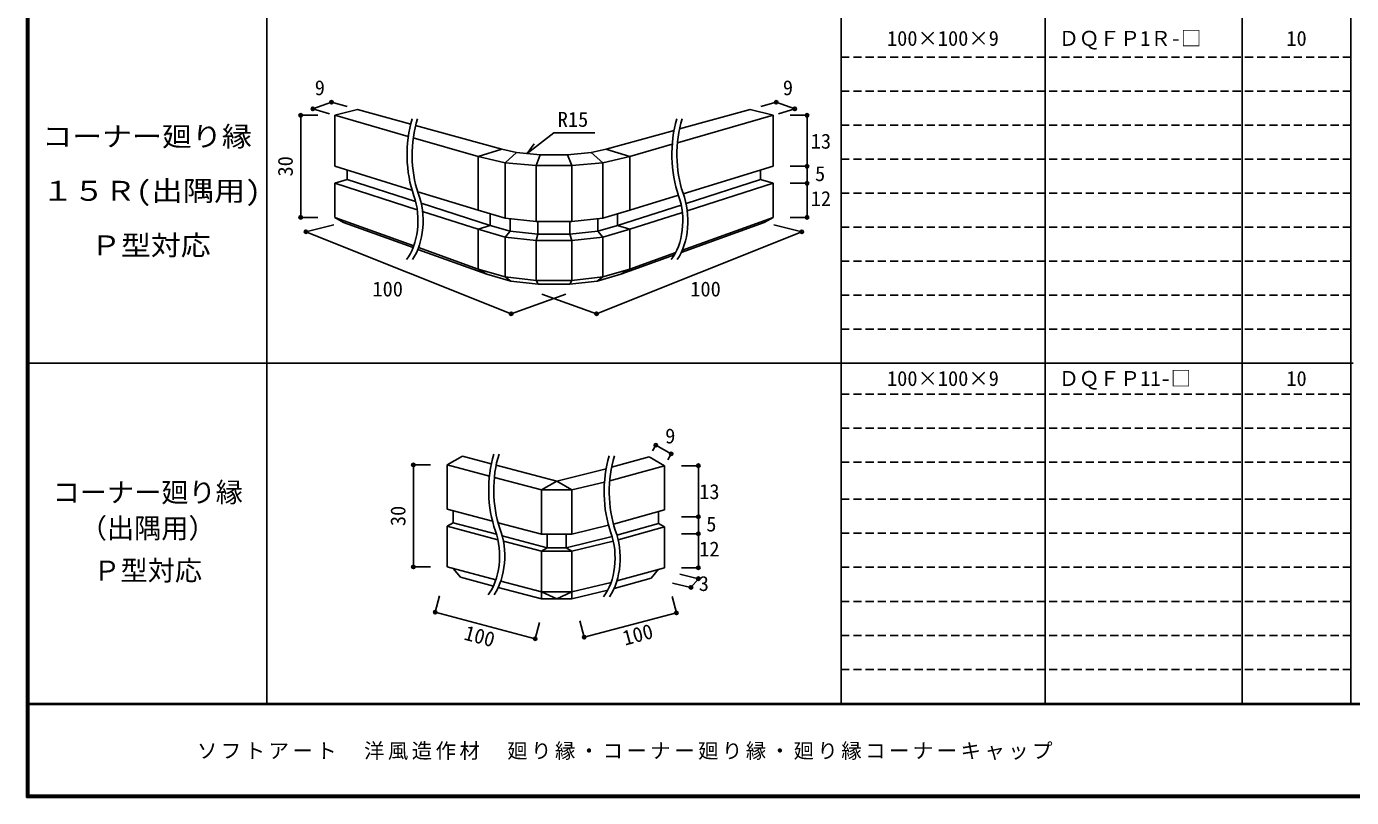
# Model space of a CAD drawing. Units: millimetres, scale not verified. Extents: x -400 to 380, y -287 to 278.
# Drawn here: x -400 to -10.2, y -280.3 to -53.7 of the extents above; entities that cross this region are included whole.
import ezdxf
from ezdxf.enums import TextEntityAlignment as Align

# ---------------------------------------------------------------- set-up
doc = ezdxf.new("R2010")
doc.units = ezdxf.units.MM
doc.header["$LTSCALE"] = 2
doc.header["$PDMODE"] = 32
doc.header["$PDSIZE"] = 1
doc.linetypes.add('DASHED1', pattern=[1.8, 1.2, -0.6])
for name, color, linetype in [('0-4', 3, 'Continuous'), ('0-A', 7, 'Continuous'), ('0-B', 7, 'Continuous'), ('F-1', 7, 'DASHED1'), ('F-A', 7, 'Continuous')]:
    doc.layers.add(name, color=color, linetype=linetype)
doc.styles.add('ＭＳ ゴシック', font='')
doc.styles.get('ＭＳ ゴシック').set_extended_font_data('MS Gothic')

msp = doc.modelspace()

# ---------------------------------------------------------------- linework, layer by layer
at = {"layer": '0-4'}
for p, q in [((-309.333, -79.771), (-302.608, -78.035)), ((-309.333, -79.771), (-309.333, -94.771)), ((-287.663, -85.999), (-309.333, -79.771)), ((-286.956, -82.341), (-302.608, -78.035)), ((-180.333, -79.771), (-208.47, -87.858)), ((-207.856, -83.757), (-187.059, -78.035)), ((-180.333, -79.771), (-187.059, -78.035)), ((-180.333, -94.771), (-180.333, -79.771)), ((-260.186, -89.707), (-285.527, -82.735)), ((-229.481, -89.707), (-209.461, -84.199)), ((-267.132, -91.9), (-286.212, -86.416)), ((-210.011, -88.301), (-222.535, -91.9)), ((-267.132, -91.9), (-260.182, -89.719)), ((-267.132, -107.692), (-267.132, -91.9)), ((-259.21, -93.76), (-255.804, -90.735)), ((-248.846, -91.349), (-250.091, -94.564)), ((-239.575, -94.564), (-240.821, -91.349)), ((-230.457, -93.76), (-233.863, -90.735)), ((-222.535, -91.9), (-229.523, -89.707)), ((-222.535, -91.9), (-222.535, -107.692)), ((-309.333, -94.771), (-286.588, -101.735)), ((-305.627, -98.692), (-305.627, -95.905)), ((-259.21, -93.76), (-259.21, -110.014)), ((-250.091, -94.564), (-250.091, -111.018)), ((-239.575, -111.018), (-239.575, -94.564)), ((-230.457, -93.76), (-230.457, -110.014)), ((-180.333, -94.771), (-206.781, -102.868)), ((-184.039, -98.692), (-184.039, -95.905)), ((-305.627, -98.692), (-309.333, -99.771)), ((-309.333, -99.771), (-309.333, -109.771)), ((-285.042, -107.529), (-309.333, -99.771)), ((-305.627, -98.692), (-285.519, -105.114)), ((-184.039, -98.692), (-205.951, -105.69)), ((-180.333, -99.771), (-205.59, -107.837)), ((-180.333, -99.771), (-184.039, -98.692)), ((-180.333, -109.771), (-180.333, -99.771)), ((-284.883, -102.257), (-267.132, -107.692)), ((-208.18, -103.297), (-222.535, -107.692)), ((-283.864, -105.642), (-263.543, -112.132)), ((-267.132, -113.249), (-283.471, -108.03)), ((-259.21, -110.014), (-267.132, -107.692)), ((-263.543, -112.132), (-263.543, -108.744)), ((-207.377, -106.145), (-226.124, -112.132)), ((-226.124, -112.132), (-226.124, -108.744)), ((-207.044, -108.301), (-222.535, -113.249)), ((-309.333, -109.771), (-306.739, -111.294)), ((-286.046, -118.16), (-309.333, -109.771)), ((-306.739, -111.294), (-286.242, -118.679)), ((-267.132, -113.249), (-263.543, -112.132)), ((-250.091, -111.018), (-259.21, -110.014)), ((-250.091, -111.018), (-259.21, -110.014)), ((-257.738, -113.834), (-257.738, -110.176)), ((-249.553, -114.735), (-249.553, -111.018)), ((-240.114, -114.735), (-240.114, -111.018)), ((-231.929, -113.834), (-231.929, -110.176)), ((-222.535, -113.249), (-226.124, -112.132)), ((-182.928, -111.294), (-207.347, -120.092)), ((-180.333, -109.771), (-207.04, -119.392)), ((-180.333, -109.771), (-182.928, -111.294)), ((-259.21, -115.57), (-267.132, -113.249)), ((-267.132, -124.974), (-267.132, -113.249)), ((-257.738, -113.834), (-259.21, -115.57)), ((-250.091, -116.574), (-259.21, -115.57)), ((-259.21, -115.57), (-259.21, -127.296)), ((-249.553, -114.735), (-250.091, -116.574)), ((-250.091, -116.574), (-250.091, -128.3)), ((-249.553, -114.735), (-240.114, -114.735)), ((-240.114, -114.735), (-239.575, -116.574)), ((-239.575, -128.3), (-239.575, -116.574)), ((-231.929, -113.834), (-230.457, -115.57)), ((-230.457, -115.57), (-230.457, -127.296)), ((-222.535, -113.249), (-222.535, -124.974)), ((-284.856, -119.178), (-264.537, -126.498)), ((-267.132, -124.974), (-284.658, -118.66)), ((-209.383, -120.825), (-225.13, -126.498)), ((-208.978, -120.09), (-222.535, -124.974)), ((-259.21, -127.296), (-267.132, -124.974)), ((-267.132, -124.974), (-264.537, -126.498)), ((-250.091, -128.3), (-259.21, -127.296)), ((-249.48, -129.437), (-257.537, -128.55)), ((-250.091, -128.3), (-239.575, -128.3)), ((-249.48, -129.437), (-250.091, -128.3)), ((-250.091, -128.3), (-249.48, -129.437)), ((-239.575, -128.3), (-240.187, -129.437)), ((-230.457, -127.296), (-232.129, -128.55)), ((-222.535, -124.974), (-225.13, -126.498)), ((-249.48, -129.437), (-240.187, -129.437)), ((-276.185, -182.557), (-271.685, -179.959)), ((-276.185, -195.557), (-276.185, -182.557)), ((-263.809, -185.865), (-276.185, -182.557)), ((-263.242, -182.213), (-271.685, -179.959)), ((-244.017, -187.314), (-261.804, -182.598)), ((-228.413, -187.22), (-212.336, -182.787)), ((-227.858, -183.267), (-216.836, -180.189)), ((-212.336, -182.787), (-216.836, -180.189)), ((-212.336, -195.787), (-212.336, -182.787)), ((-248.517, -189.912), (-262.345, -186.257)), ((-244.017, -187.314), (-229.454, -183.695)), ((-248.517, -189.912), (-244.017, -187.314)), ((-248.517, -189.912), (-239.517, -189.912)), ((-248.517, -202.912), (-248.517, -189.912)), ((-239.517, -189.912), (-244.017, -187.314)), ((-239.517, -189.912), (-229.948, -187.631)), ((-239.517, -202.912), (-239.517, -189.912)), ((-262.898, -199.109), (-276.185, -195.557)), ((-227.327, -199.929), (-212.336, -195.787)), ((-276.185, -212.557), (-276.185, -200.557)), ((-261.3, -204.537), (-276.185, -200.557)), ((-261.7, -202.966), (-274.453, -199.557)), ((-248.517, -202.912), (-261.249, -199.551)), ((-239.517, -202.912), (-228.756, -200.312)), ((-226.284, -203.185), (-214.068, -199.787)), ((-225.924, -204.553), (-212.336, -200.787)), ((-212.336, -212.787), (-212.336, -200.787)), ((-246.785, -206.912), (-260.037, -203.411)), ((-248.517, -207.912), (-259.695, -204.967)), ((-248.517, -202.912), (-239.517, -202.912)), ((-246.785, -206.912), (-246.785, -202.912)), ((-241.249, -206.912), (-241.249, -202.912)), ((-241.249, -206.912), (-227.715, -203.569)), ((-239.517, -207.912), (-227.363, -204.938)), ((-248.517, -207.912), (-239.517, -207.912)), ((-248.517, -219.912), (-248.517, -207.912)), ((-239.517, -207.912), (-241.249, -206.912)), ((-239.517, -219.912), (-239.517, -207.912)), ((-261.912, -216.373), (-276.185, -212.557)), ((-274.453, -213.021), (-272.288, -215.601)), ((-226.304, -216.655), (-212.336, -212.787)), ((-214.068, -213.251), (-216.233, -215.831)), ((-272.288, -215.601), (-262.637, -218.179)), ((-248.517, -219.912), (-260.482, -216.756)), ((-239.517, -219.912), (-228.008, -217.111)), ((-216.233, -215.831), (-227.121, -218.874)), ((-261.198, -218.564), (-248.517, -221.912)), ((-248.517, -219.912), (-239.517, -219.912)), ((-248.517, -219.912), (-244.017, -221.912)), ((-244.017, -221.912), (-239.517, -221.912)), ((-228.991, -219.375), (-239.517, -221.912))]:
    msp.add_line(p, q, dxfattribs=at)
at = {"layer": '0-4', "linetype": 'DASHED1'}
for p, q in [((-248.517, -219.912), (-248.517, -221.912)), ((-239.517, -219.912), (-239.517, -221.912))]:
    msp.add_line(p, q, dxfattribs=at)
at = {"layer": '0-4'}
for points in [[(-250.091, -94.564), (-259.21, -93.76), (-267.132, -91.9)], [(-248.846, -91.349), (-255.804, -90.735), (-260.186, -89.707)], [(-250.091, -94.564), (-239.575, -94.564), (-230.457, -93.76), (-222.535, -91.9)], [(-248.846, -91.349), (-240.821, -91.349), (-233.863, -90.735), (-229.481, -89.707)], [(-250.091, -111.018), (-239.575, -111.018), (-230.457, -110.014), (-222.535, -107.692)], [(-249.553, -114.735), (-257.738, -113.834), (-263.543, -112.132)], [(-240.114, -114.735), (-231.929, -113.834), (-226.124, -112.132)], [(-250.091, -116.574), (-239.575, -116.574), (-230.457, -115.57), (-222.535, -113.249)], [(-259.21, -127.296), (-257.537, -128.55), (-264.537, -126.498)], [(-240.187, -129.437), (-232.129, -128.55), (-225.13, -126.498)], [(-239.575, -128.3), (-230.457, -127.296), (-222.535, -124.974)], [(-276.185, -200.557), (-274.453, -199.557), (-274.453, -196.021)], [(-212.336, -200.787), (-214.068, -199.787), (-214.068, -196.251)], [(-248.517, -207.912), (-246.785, -206.912), (-241.249, -206.912)], [(-239.517, -219.912), (-244.017, -221.912), (-248.517, -221.912)]]:
    msp.add_lwpolyline(points, dxfattribs=at)
at = {"layer": '0-A'}
for centre, major_axis, ratio, start_param, end_param in [((-273.912, -91.36), (0, 23.536), 0.6, 1.1057159, 2.109549), ((-273.912, -91.36), (0, 22.036), 0.572772, 1.0712542, 2.109549), ((-196.009, -91.36), (0, 23.536), 0.6, 1.1057159, 2.109549), ((-196.009, -91.36), (0, 22.036), 0.572772, 1.0712542, 2.109549), ((-293.407, -110.781), (0, 14.317), 0.6, 3.7882361, 5.2511414), ((-293.407, -110.781), (0, 15.817), 0.637935, 3.9050933, 5.2511414), ((-215.504, -110.781), (0, 14.317), 0.6, 3.7882361, 5.2511414), ((-215.504, -110.781), (0, 15.817), 0.637935, 3.9050933, 5.2511414), ((-249.898, -189.915), (0, 23.536), 0.6, 1.1057159, 2.109549), ((-249.898, -189.915), (0, 22.036), 0.572772, 1.0712542, 2.109549), ((-215.929, -190.466), (0, 23.536), 0.6, 1.1057159, 2.109549), ((-215.929, -190.466), (0, 22.036), 0.572772, 1.0712542, 2.109549), ((-269.393, -209.336), (0, 14.317), 0.6, 3.7882361, 5.2511414), ((-269.393, -209.336), (0, 15.817), 0.637935, 3.9050933, 5.2511414), ((-235.423, -209.886), (0, 14.317), 0.6, 3.7882361, 5.2511414), ((-235.423, -209.886), (0, 15.817), 0.637935, 3.9050933, 5.2511414)]:
    msp.add_ellipse(centre, major_axis=major_axis, ratio=ratio, start_param=start_param, end_param=end_param, dxfattribs=at)
at = {"layer": '0-B', "color": 4}
for p, q in [((-315.734, -77.869), (-310.267, -75.928)), ((-310.898, -79.306), (-315.734, -77.869)), ((-305.684, -77.189), (-310.267, -75.928)), ((-183.983, -77.189), (-179.4, -75.928)), ((-173.933, -77.869), (-179.4, -75.928)), ((-178.769, -79.306), (-173.933, -77.869)), ((-319.333, -79.771), (-314.333, -79.771)), ((-319.333, -79.771), (-319.333, -109.771)), ((-170.333, -79.771), (-175.333, -79.771)), ((-170.333, -79.771), (-170.333, -109.771)), ((-252.648, -91.014), (-244.833, -84.901)), ((-244.833, -84.901), (-232.793, -84.901)), ((-252.648, -91.014), (-250.608, -88.17)), ((-170.333, -94.771), (-175.333, -94.771)), ((-170.333, -99.771), (-175.333, -99.771)), ((-319.333, -109.771), (-314.333, -109.771)), ((-309.586, -111.99), (-317.779, -113.993)), ((-180.081, -111.99), (-171.887, -113.993)), ((-170.333, -109.771), (-175.333, -109.771)), ((-317.779, -113.993), (-257.404, -138.126)), ((-171.887, -113.993), (-232.262, -138.126)), ((-241.319, -132.331), (-257.404, -138.126)), ((-248.348, -132.331), (-232.262, -138.126)), ((-214.836, -176.725), (-215.836, -178.457)), ((-214.836, -176.725), (-210.336, -179.323)), ((-210.336, -179.323), (-211.336, -181.055)), ((-286.185, -182.557), (-281.185, -182.557)), ((-286.185, -182.557), (-286.185, -212.557)), ((-202.336, -182.787), (-207.336, -182.787)), ((-202.336, -182.787), (-202.336, -212.787)), ((-202.336, -197.787), (-207.336, -197.787)), ((-202.336, -202.787), (-207.336, -202.787)), ((-286.185, -212.557), (-281.185, -212.557)), ((-202.336, -212.787), (-207.336, -212.787)), ((-204.501, -218.582), (-209.955, -217.303)), ((-202.336, -216.002), (-207.79, -214.723)), ((-202.336, -216.002), (-204.501, -218.582)), ((-279.747, -225.85), (-278.452, -221.02)), ((-208.775, -226.08), (-210.069, -221.25)), ((-250.329, -233.673), (-279.747, -225.85)), ((-208.775, -226.08), (-235.955, -233.204)), ((-250.329, -233.673), (-249.035, -228.844)), ((-235.955, -233.204), (-237.249, -228.375))]:
    msp.add_line(p, q, dxfattribs=at)
at = {"layer": '0-B'}
for p in [(-315.734, -77.869), (-310.267, -75.928), (-179.4, -75.928), (-173.933, -77.869), (-319.333, -79.771), (-170.333, -79.771), (-170.333, -94.771), (-170.333, -99.771), (-319.333, -109.771), (-170.333, -109.771), (-317.779, -113.993), (-171.887, -113.993), (-257.404, -138.126), (-232.262, -138.126), (-214.836, -176.725), (-210.336, -179.323), (-286.185, -182.557), (-202.336, -182.787), (-202.336, -197.787), (-202.336, -202.787), (-286.185, -212.557), (-202.336, -212.787), (-204.501, -218.582), (-202.336, -216.002), (-279.747, -225.85), (-208.775, -226.08), (-250.329, -233.673), (-235.955, -233.204)]:
    msp.add_point(p, dxfattribs=at)
at = {"layer": 'F-1', "color": 6, "linetype": 'Continuous'}
for p, q in [((-400, 278.333), (-400, -280.333)), ((-399.667, 278.333), (-399.667, -280.333)), ((-399.333, 278.333), (-399.333, -280.333)), ((-10.333, 278.337), (-10.333, -253)), ((380, -252.667), (-400, -252.667)), ((380, -253), (-400, -253)), ((380, -279.667), (-400, -279.667)), ((380, -280), (-400, -280)), ((380, -280.333), (-400, -280.333))]:
    msp.add_line(p, q, dxfattribs=at)
at = {"layer": 'F-1', "linetype": 'Continuous'}
for p, q in [((-329.333, 278.333), (-329.333, -252.667)), ((-160.333, 278.337), (-160.333, -253)), ((-100.333, 278.337), (-100.333, -253)), ((-42.333, 278.337), (-42.333, -253)), ((-9.667, -152.667), (-400, -152.667))]:
    msp.add_line(p, q, dxfattribs=at)
at = {"layer": 'F-1'}
for p, q in [((-10.333, -62.667), (-160.333, -62.667)), ((-10.333, -72.667), (-160.333, -72.667)), ((-10.333, -82.667), (-160.333, -82.667)), ((-10.333, -92.667), (-160.333, -92.667)), ((-10.333, -102.667), (-160.333, -102.667)), ((-10.333, -112.667), (-160.333, -112.667)), ((-10.333, -122.667), (-160.333, -122.667)), ((-10.333, -132.667), (-160.333, -132.667)), ((-10.333, -142.667), (-160.333, -142.667)), ((-10.333, -161.73), (-160.333, -161.73)), ((-10.333, -171.73), (-160.333, -171.73)), ((-10.333, -181.73), (-160.333, -181.73)), ((-10.333, -192.667), (-160.333, -192.667)), ((-10.333, -202.667), (-160.333, -202.667)), ((-10.333, -212.667), (-160.333, -212.667)), ((-10.333, -222.667), (-160.333, -222.667)), ((-10.333, -232.667), (-160.333, -232.667)), ((-10.333, -242.667), (-160.333, -242.667))]:
    msp.add_line(p, q, dxfattribs=at)

# ---------------------------------------------------------------- texts
at = {"layer": '0-A', "style": 'ＭＳ ゴシック'}
for s, height, p in [('100×100×9', 4.399, (-146.833, -60.667)), ('ＤＱＦＰ1Ｒ-□', 4.399, (-96.333, -60.667)), ('10', 4.399, (-29.333, -60.667)), ('100×100×9', 4.399, (-146.833, -160.667)), ('ＤＱＦＰ11-□', 4.399, (-96.333, -160.667)), ('10', 4.399, (-29.333, -160.667)), ('コーナー廻り縁', 5.865, (-392.333, -195.304)), ('（出隅用）', 5.865, (-384.333, -205.864)), ('Ｐ型対応', 5.865, (-380.333, -218.304))]:
    msp.add_text(s, height=height, dxfattribs=at).set_placement(p, align=Align.BOTTOM_LEFT)
for s, width, p in [('コーナー廻り縁', 1.1, (-395.333, -90.667)), ('１５Ｒ(出隅用)', 1.15, (-395.408, -106.667)), ('Ｐ型対応', 1.1, (-381.019, -122.699))]:
    msp.add_text(s, height=5.865, dxfattribs=dict(at, width=width)).set_placement(p, align=Align.BOTTOM_LEFT)
at = {"layer": '0-B', "style": 'ＭＳ ゴシック'}
for s, p in [('9', (-315.194, -75.189)), ('9', (-177.473, -75.189)), ('R15', (-243.702, -84.482)), ('13', (-169.267, -90.9)), ('5', (-167.999, -100.429)), ('12', (-169.267, -107.771)), ('100', (-298.217, -134.349)), ('100', (-204.708, -134.349)), ('9', (-212.086, -177.56)), ('13', (-202.086, -193.917)), ('5', (-200.002, -203.446)), ('12', (-202.086, -210.787)), ('3', (-202.214, -220.939))]:
    msp.add_text(s, height=4.399, dxfattribs=at).set_placement(p, align=Align.BOTTOM_LEFT)
for s, rotation, p in [('30', 90, (-320.333, -97.771)), ('30', 90, (-287.185, -200.557)), ('100', 15, (-223.59, -236.98)), ('100', 345, (-271.916, -235.134))]:
    msp.add_text(s, height=4.399, rotation=rotation, dxfattribs=at).set_placement(p, align=Align.BOTTOM_LEFT)
at = {"layer": 'F-A', "insert": (-349.836, -269.333), "char_height": 4.399, "attachment_point": 7, "style": 'ＭＳ ゴシック'}
msp.add_mtext('\\T1.17;ソフトアート\u3000洋風造作材\u3000廻り縁・コーナー廻り縁・廻り縁コーナーキャップ', dxfattribs=at)

doc.saveas('drawing.dxf')
